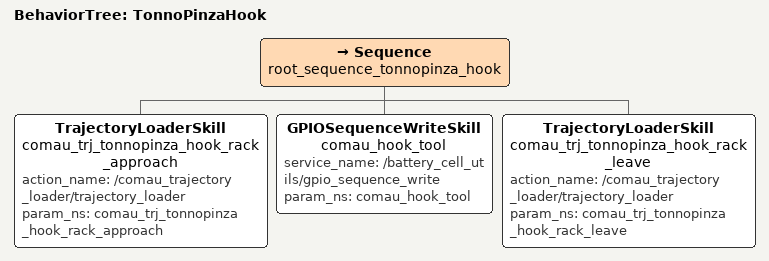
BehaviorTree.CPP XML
<root BTCPP_format="4" >
     <BehaviorTree ID="TonnoPinzaHook">
        <Sequence name="root_sequence_tonnopinza_hook">
            <TrajectoryLoaderSkill name="comau_trj_tonnopinza_hook_rack_approach" action_name= "/comau_trajectory_loader/trajectory_loader" param_ns="comau_trj_tonnopinza_hook_rack_approach"/>
            <GPIOSequenceWriteSkill name="comau_hook_tool" service_name="/battery_cell_utils/gpio_sequence_write" param_ns="comau_hook_tool"/>
            <TrajectoryLoaderSkill name="comau_trj_tonnopinza_hook_rack_leave" action_name= "/comau_trajectory_loader/trajectory_loader" param_ns="comau_trj_tonnopinza_hook_rack_leave"/>
        </Sequence>
     </BehaviorTree>
 </root>
